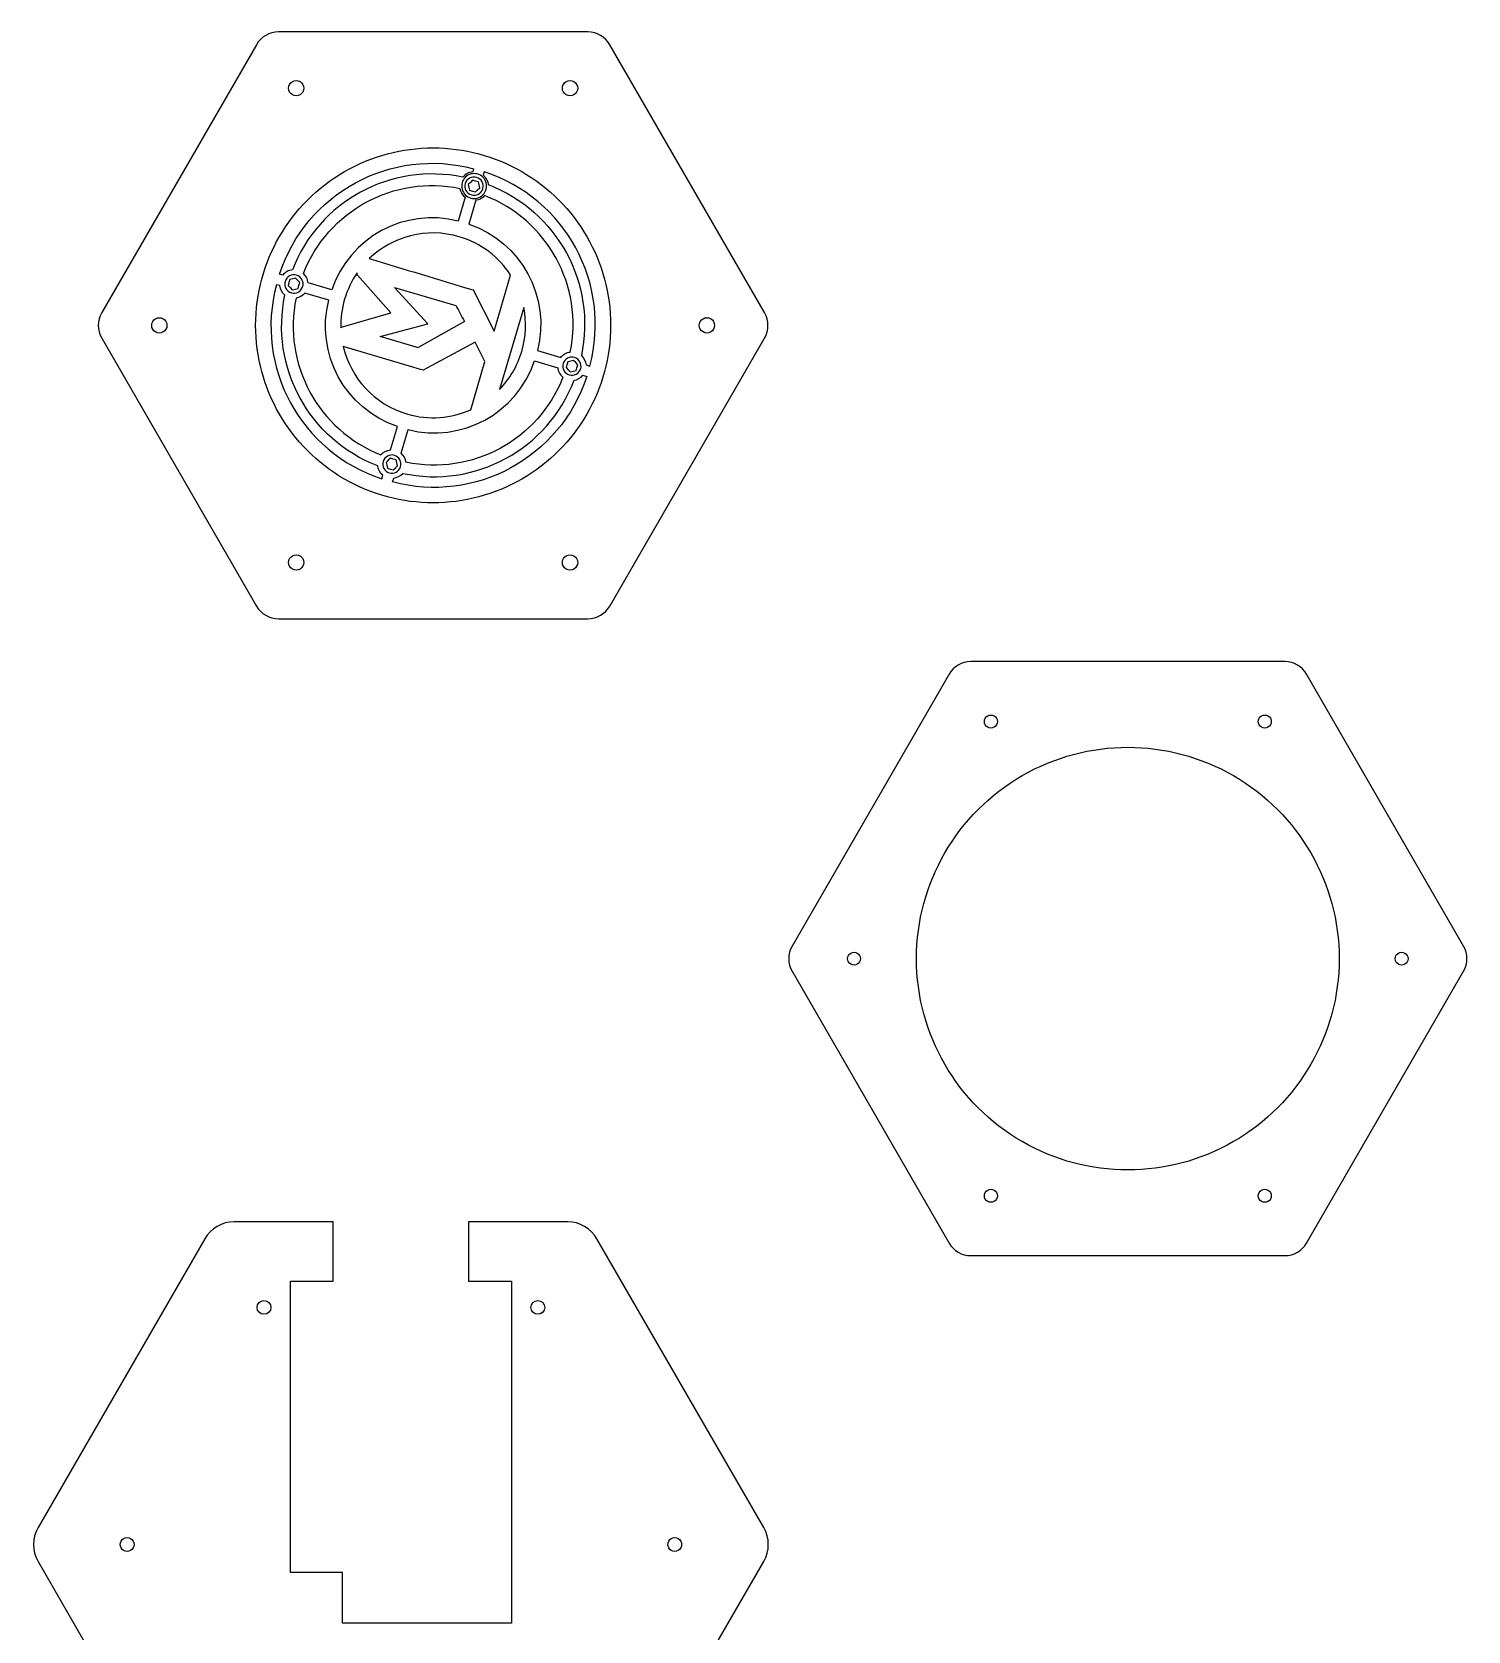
# Model space of a CAD drawing. Extents: x 0 to 264, y -3 to 282.
# Drawn here: x 87.1 to 256.6, y 93.1 to 281.9 of the extents above; entities that cross this region are included whole.
import ezdxf

# ---------------------------------------------------------------- set-up
doc = ezdxf.new("R2010")
doc.units = 0
doc.layers.add('Layer_1', color=7, linetype='CONTINUOUS')

msp = doc.modelspace()

# ---------------------------------------------------------------- linework, layer by layer
at = {"layer": 'Layer_1', "color": 7}
for p, q in [((113.576778, 280.437297), (95.308832, 248.796273)), ((173.576778, 248.796273), (155.308828, 280.437297)), ((117.373962, 275.294879), (117.373962, 275.294879)), ((149.703992, 275.294879), (149.703992, 275.294879)), ((101.208987, 247.296274), (101.208987, 247.296274)), ((113.485703, 247.296274), (113.485703, 247.296274)), ((155.308828, 214.155263), (173.576778, 245.796273)), ((165.869002, 247.296274), (165.869002, 247.296274)), ((117.373962, 219.297677), (117.373962, 219.297677)), ((149.703992, 219.297677), (149.703992, 219.297677)), ((116.174848, 212.655263), (152.710748, 212.655263)), ((116.174848, 212.655263), (116.174848, 212.655263)), ((195.367588, 206.105177), (176.830788, 173.998496)), ((256.110138, 173.998496), (237.573338, 206.105177)), ((199.536217, 200.515565), (199.536217, 200.515565)), ((231.866227, 200.515565), (231.866227, 200.515565)), ((183.371227, 172.516966), (183.371227, 172.516966)), ((191.517362, 172.516966), (191.517362, 172.516966)), ((248.031227, 172.516966), (248.031227, 172.516966)), ((237.573338, 138.928766), (256.110138, 171.035436)), ((199.536217, 144.518376), (199.536217, 144.518376)), ((231.866227, 144.518376), (231.866227, 144.518376)), ((122.635651, 141.4432), (110.945051, 141.4432)), ((122.635651, 134.4432), (122.635651, 141.4432)), ((150.326251, 141.4432), (138.635651, 141.4432)), ((138.635651, 141.4432), (138.635651, 134.4432)), ((107.480951, 139.4432), (87.790351, 105.338079)), ((173.480951, 105.338079), (153.790351, 139.4432)), ((117.585651, 100.043197), (117.585651, 134.4432)), ((117.585651, 134.4432), (122.635651, 134.4432)), ((138.635651, 134.4432), (143.685651, 134.4432)), ((143.685651, 134.4432), (143.685651, 100.043197)), ((113.653353, 131.336684), (113.653353, 131.336684)), ((145.983343, 131.336684), (145.983343, 131.336684)), ((97.488343, 103.33808), (97.488343, 103.33808)), ((162.148353, 103.33808), (162.148353, 103.33808)), ((87.790351, 101.338079), (107.480951, 67.232962)), ((153.790351, 67.232962), (173.480951, 101.338079)), ((123.758591, 100.043197), (117.585651, 100.043197)), ((123.758591, 94.043197), (123.758591, 100.043197)), ((143.685651, 100.043197), (143.685651, 94.043197)), ((140.685651, 94.043197), (123.758591, 94.043197)), ((143.685651, 94.043197), (140.685651, 94.043197))]:
    msp.add_line(p, q, dxfattribs=at)
at = {"layer": 'Layer_1', "color": 3}
for p, q in [((139.103614, 264.428951), (138.845294, 264.183655)), ((139.445234, 264.327927), (139.103614, 264.428904)), ((139.221393, 265.782046), (139.112487, 265.413876)), ((140.485533, 265.408279), (140.368919, 265.013791)), ((138.236002, 264.042019), (138.236002, 264.042019)), ((138.845294, 264.183655), (138.587032, 263.938232)), ((138.587032, 263.938232), (138.587032, 263.938232)), ((138.587032, 263.938232), (138.670286, 263.591807)), ((138.670286, 263.591807), (138.753656, 263.245488)), ((138.75368, 263.245488), (139.095288, 263.144511)), ((139.095288, 263.144464), (139.436932, 263.043487)), ((139.436932, 263.043475), (139.695263, 263.28877)), ((139.786843, 264.226926), (139.445234, 264.327904)), ((139.695263, 263.28877), (139.953525, 263.534194)), ((139.870236, 263.880572), (139.786866, 264.226926)), ((139.953525, 263.534194), (139.870271, 263.880572)), ((138.225578, 262.414163), (137.396107, 259.608814)), ((139.497483, 262.066677), (138.660246, 259.235034)), ((137.535329, 257.755158), (137.535329, 257.755158)), ((116.306281, 253.325625), (116.306281, 253.325625)), ((116.678929, 253.215436), (116.306281, 253.325625)), ((118.312102, 253.211589), (118.312102, 253.211589)), ((119.12926, 253.433494), (119.12926, 253.433494)), ((125.416261, 253.334779), (125.461386, 253.487562)), ((125.548254, 253.199555), (125.416261, 253.334779)), ((125.461479, 253.487562), (125.461619, 253.487562)), ((129.437185, 248.769487), (125.548254, 253.199555)), ((141.633561, 246.627964), (143.587875, 253.237498)), ((115.94366, 252.099416), (115.94366, 252.099416)), ((116.332236, 251.984447), (115.94366, 252.099416)), ((117.313546, 252.010659), (117.558842, 251.752327)), ((117.414535, 252.352267), (117.313558, 252.010659)), ((117.515571, 252.693888), (117.414594, 252.352267)), ((117.861925, 252.77727), (117.515571, 252.693899)), ((117.558842, 251.752327), (117.804265, 251.494066)), ((117.804265, 251.494066), (118.15069, 251.577319)), ((118.208303, 252.860559), (117.861925, 252.777305)), ((118.15069, 251.577331), (118.497009, 251.660701)), ((118.208303, 252.860559), (118.208303, 252.860559)), ((118.453727, 252.602297), (118.208303, 252.860559)), ((118.699022, 252.343977), (118.453727, 252.602297)), ((118.497009, 251.660713), (118.597986, 252.002357)), ((118.598033, 252.002357), (118.69901, 252.343977)), ((122.479525, 251.500304), (119.68474, 252.326685)), ((129.899477, 251.768465), (137.124051, 249.632259)), ((133.797981, 247.487017), (129.899477, 251.768465)), ((139.180687, 251.472494), (141.633561, 246.627964)), ((118.261648, 250.511892), (118.261648, 250.511892)), ((122.116916, 250.274094), (119.306203, 251.105175)), ((137.124051, 249.632259), (137.124121, 249.632259)), ((145.146776, 249.393447), (142.285319, 239.715277)), ((123.755057, 247.134902), (129.437185, 248.769487)), ((128.176065, 245.98586), (133.797981, 247.487017)), ((138.13106, 247.759889), (132.750138, 244.702201)), ((123.538783, 246.984672), (123.570732, 247.093112)), ((123.570709, 247.093112), (123.755057, 247.134856)), ((132.731376, 244.638956), (128.176065, 245.98586)), ((123.828737, 244.782074), (123.828737, 244.782074)), ((132.054595, 242.349862), (123.828737, 244.782074)), ((132.750138, 244.702201), (132.731365, 244.639003)), ((139.391259, 245.324086), (133.256213, 241.994565)), ((140.564123, 243.01082), (139.391259, 245.324086)), ((146.768729, 244.318453), (149.50181, 243.510343)), ((150.637091, 244.146313), (150.637091, 244.146313)), ((132.562852, 242.199574), (132.054595, 242.349862)), ((132.954856, 242.083672), (132.562852, 242.199574)), ((133.256213, 241.994565), (132.954856, 242.083648)), ((138.886489, 237.337075), (140.564123, 243.01082)), ((146.406153, 243.092232), (149.155161, 242.279411)), ((150.136401, 242.305554), (150.381728, 242.047234)), ((150.237427, 242.647209), (150.136403, 242.305554)), ((150.338421, 242.988818), (150.237432, 242.647209)), ((150.684774, 243.072211), (150.338421, 242.988841)), ((150.381728, 242.047234), (150.627153, 241.788972)), ((150.627153, 241.789007), (150.973538, 241.872261)), ((151.031193, 243.155465), (150.684774, 243.072211)), ((150.973538, 241.872296), (151.319892, 241.955666)), ((151.031193, 243.1555), (151.031193, 243.1555)), ((151.276586, 242.897238), (151.031193, 243.1555)), ((151.134984, 243.506495), (151.134984, 243.506495)), ((151.521912, 242.638919), (151.276586, 242.897238)), ((151.319892, 241.955689), (151.420881, 242.297298)), ((151.420885, 242.297298), (151.521909, 242.638919)), ((152.507595, 242.621568), (152.941976, 242.493131)), ((152.941976, 242.493131), (152.941976, 242.493131)), ((149.760562, 241.169303), (149.760562, 241.169303)), ((152.129124, 241.400081), (152.579433, 241.266945)), ((152.579433, 241.266945), (152.579433, 241.266945)), ((142.285319, 239.715277), (142.285319, 239.715277)), ((129.407405, 232.591004), (130.225426, 235.357513)), ((130.663826, 232.190908), (131.489601, 234.983757)), ((128.530908, 231.219135), (128.530908, 231.219135)), ((129.1402, 231.360772), (128.881939, 231.115336)), ((128.881939, 231.115336), (128.881939, 231.115336)), ((128.881939, 231.115336), (128.965192, 230.768959)), ((128.965192, 230.768959), (129.048563, 230.422604)), ((129.048586, 230.422604), (129.39023, 230.321627)), ((129.39852, 231.606091), (129.1402, 231.360772)), ((129.74014, 231.505067), (129.39852, 231.606044)), ((129.731838, 230.22058), (129.99017, 230.46591)), ((130.081784, 231.404043), (129.74014, 231.50502)), ((129.99017, 230.46591), (130.248432, 230.711299)), ((130.165143, 231.057723), (130.081772, 231.404043)), ((130.248432, 230.711299), (130.165178, 231.057723)), ((128.400104, 229.18421), (128.520449, 229.591244)), ((129.39023, 230.321604), (129.731838, 230.220626)), ((129.664279, 228.810501), (129.792425, 229.243794))]:
    msp.add_line(p, q, dxfattribs=at)
at = {"layer": 'Layer_1', "color": 1}
msp.add_line((137.815127, 263.748468), (137.815127, 263.748468), dxfattribs=at)
at = {"layer": 'Layer_1', "color": 7}
for points in [[(116.174848, 281.937297), (115.103053, 281.937295), (114.112675, 281.365498), (113.576778, 280.437297)], [(152.710748, 281.937297), (152.710748, 281.937297), (116.174848, 281.937297), (116.174848, 281.937297)], [(155.308828, 280.437297), (154.772929, 281.365501), (153.782546, 281.937298), (152.710748, 281.937297)], [(117.373962, 275.294879), (117.373962, 275.617792), (117.546234, 275.916176), (117.825885, 276.077633)], [(117.825885, 276.077633), (118.105536, 276.239089), (118.45008, 276.239089), (118.729731, 276.077633)], [(118.729731, 276.077633), (119.009382, 275.916176), (119.181654, 275.617792), (119.181654, 275.294879)], [(149.703992, 275.294879), (149.703992, 275.617792), (149.876264, 275.916176), (150.155915, 276.077633)], [(150.155915, 276.077633), (150.435566, 276.239089), (150.78011, 276.239089), (151.059761, 276.077633)], [(151.059761, 276.077633), (151.339412, 275.916176), (151.511684, 275.617792), (151.511684, 275.294879)], [(117.825885, 274.512125), (117.546234, 274.673582), (117.373962, 274.971966), (117.373962, 275.294879)], [(118.729731, 274.512125), (118.45008, 274.350669), (118.105536, 274.350669), (117.825885, 274.512125)], [(119.181654, 275.294879), (119.181654, 274.971966), (119.009382, 274.673582), (118.729731, 274.512125)], [(150.155915, 274.512125), (149.876264, 274.673582), (149.703992, 274.971966), (149.703992, 275.294879)], [(151.059761, 274.512125), (150.78011, 274.350669), (150.435566, 274.350669), (150.155915, 274.512125)], [(151.511684, 275.294879), (151.511684, 274.971966), (151.339412, 274.673582), (151.059761, 274.512125)], [(123.964265, 265.445676), (130.448422, 269.189306), (138.437233, 269.189306), (144.92139, 265.445676)], [(113.485703, 247.296274), (113.485703, 254.783533), (117.480108, 261.702047), (123.964265, 265.445676)], [(144.92139, 265.445676), (151.405547, 261.702047), (155.399953, 254.783533), (155.399953, 247.296274)], [(95.308832, 248.796273), (94.772933, 247.86807), (94.772933, 246.724476), (95.308832, 245.796273)], [(101.208987, 247.296274), (101.208987, 247.619187), (101.381259, 247.917571), (101.66091, 248.079028)], [(101.66091, 248.079028), (101.940561, 248.240484), (102.285105, 248.240484), (102.564756, 248.079028)], [(102.564756, 248.079028), (102.844407, 247.917571), (103.016679, 247.619187), (103.016679, 247.296274)], [(165.869002, 247.296274), (165.869002, 247.619187), (166.041274, 247.917571), (166.320925, 248.079028)], [(166.320925, 248.079028), (166.600576, 248.240484), (166.94512, 248.240484), (167.224771, 248.079028)], [(167.224771, 248.079028), (167.504422, 247.917571), (167.676694, 247.619187), (167.676694, 247.296274)], [(173.576778, 245.796273), (174.112676, 246.724476), (174.112676, 247.86807), (173.576778, 248.796273)], [(95.308832, 245.796273), (95.308832, 245.796273), (113.576778, 214.155263), (113.576778, 214.155263)], [(101.66091, 246.51352), (101.381259, 246.674977), (101.208987, 246.973361), (101.208987, 247.296274)], [(102.564756, 246.51352), (102.285105, 246.352064), (101.940561, 246.352064), (101.66091, 246.51352)], [(103.016679, 247.296274), (103.016679, 246.973361), (102.844407, 246.674977), (102.564756, 246.51352)], [(123.964265, 229.146871), (117.480108, 232.890501), (113.485703, 239.809014), (113.485703, 247.296274)], [(155.399953, 247.296274), (155.399953, 239.809014), (151.405547, 232.890501), (144.92139, 229.146871)], [(166.320925, 246.51352), (166.041274, 246.674977), (165.869002, 246.973361), (165.869002, 247.296274)], [(167.224771, 246.51352), (166.94512, 246.352064), (166.600576, 246.352064), (166.320925, 246.51352)], [(167.676694, 247.296274), (167.676694, 246.973361), (167.504422, 246.674977), (167.224771, 246.51352)], [(144.92139, 229.146871), (138.437233, 225.403241), (130.448422, 225.403241), (123.964265, 229.146871)], [(117.373962, 219.297677), (117.373962, 219.62059), (117.546234, 219.918974), (117.825885, 220.080431)], [(117.825885, 218.514923), (117.546234, 218.67638), (117.373962, 218.974764), (117.373962, 219.297677)], [(117.825885, 220.080431), (118.105536, 220.241887), (118.45008, 220.241887), (118.729731, 220.080431)], [(118.729731, 220.080431), (119.009382, 219.918974), (119.181654, 219.62059), (119.181654, 219.297677)], [(119.181654, 219.297677), (119.181654, 218.974764), (119.009382, 218.67638), (118.729731, 218.514923)], [(149.703992, 219.297677), (149.703992, 219.62059), (149.876264, 219.918974), (150.155915, 220.080431)], [(150.155915, 218.514923), (149.876264, 218.67638), (149.703992, 218.974764), (149.703992, 219.297677)], [(150.155915, 220.080431), (150.435566, 220.241887), (150.78011, 220.241887), (151.059761, 220.080431)], [(151.059761, 220.080431), (151.339412, 219.918974), (151.511684, 219.62059), (151.511684, 219.297677)], [(151.511684, 219.297677), (151.511684, 218.974764), (151.339412, 218.67638), (151.059761, 218.514923)], [(118.729731, 218.514923), (118.45008, 218.353467), (118.105536, 218.353467), (117.825885, 218.514923)], [(151.059761, 218.514923), (150.78011, 218.353467), (150.435566, 218.353467), (150.155915, 218.514923)], [(113.576778, 214.155263), (114.112675, 213.227061), (115.103053, 212.655265), (116.174848, 212.655263)], [(152.710748, 212.655263), (153.782546, 212.655261), (154.772929, 213.227058), (155.308828, 214.155263)], [(197.933668, 207.586697), (196.875072, 207.586699), (195.896888, 207.021947), (195.367588, 206.105177)], [(235.007258, 207.586697), (235.007258, 207.586697), (197.933668, 207.586697), (197.933668, 207.586697)], [(237.573338, 206.105177), (237.044038, 207.021947), (236.065854, 207.586699), (235.007258, 207.586697)], [(199.536217, 200.515565), (199.536217, 200.790384), (199.682832, 201.044328), (199.920832, 201.181738)], [(199.920832, 199.849391), (199.682832, 199.986801), (199.536217, 200.240745), (199.536217, 200.515565)], [(199.920832, 201.181738), (200.158833, 201.319148), (200.452062, 201.319148), (200.690063, 201.181738)], [(200.690063, 201.181738), (200.928064, 201.044328), (201.074679, 200.790384), (201.074679, 200.515565)], [(201.074679, 200.515565), (201.074679, 200.240745), (200.928064, 199.986801), (200.690063, 199.849391)], [(231.866227, 200.515565), (231.866227, 200.790384), (232.012842, 201.044328), (232.250842, 201.181738)], [(232.250842, 199.849391), (232.012842, 199.986801), (231.866227, 200.240745), (231.866227, 200.515565)], [(232.250842, 201.181738), (232.488843, 201.319148), (232.782072, 201.319148), (233.020073, 201.181738)], [(233.020073, 201.181738), (233.258074, 201.044328), (233.404689, 200.790384), (233.404689, 200.515565)], [(233.404689, 200.515565), (233.404689, 200.240745), (233.258074, 199.986801), (233.020073, 199.849391)], [(200.690063, 199.849391), (200.452062, 199.711982), (200.158833, 199.711982), (199.920832, 199.849391)], [(203.99391, 194.126981), (211.714425, 198.584422), (221.226491, 198.584422), (228.947006, 194.126981)], [(233.020073, 199.849391), (232.782072, 199.711982), (232.488843, 199.711982), (232.250842, 199.849391)], [(191.517362, 172.516966), (191.517362, 181.431848), (196.273395, 189.66954), (203.99391, 194.126981)], [(228.947006, 194.126981), (236.667521, 189.66954), (241.423554, 181.431848), (241.423554, 172.516966)], [(176.830788, 173.998496), (176.301486, 173.081722), (176.301486, 171.952209), (176.830788, 171.035436)], [(256.110138, 171.035436), (256.639439, 171.952209), (256.639439, 173.081722), (256.110138, 173.998496)], [(183.371227, 172.516966), (183.371227, 172.791785), (183.517842, 173.045729), (183.755842, 173.183139)], [(183.755842, 171.850792), (183.517842, 171.988202), (183.371227, 172.242146), (183.371227, 172.516966)], [(183.755842, 173.183139), (183.993843, 173.320549), (184.287072, 173.320549), (184.525073, 173.183139)], [(184.525073, 171.850792), (184.287072, 171.713383), (183.993843, 171.713383), (183.755842, 171.850792)], [(184.525073, 173.183139), (184.763074, 173.045729), (184.909689, 172.791785), (184.909689, 172.516966)], [(184.909689, 172.516966), (184.909689, 172.242146), (184.763074, 171.988202), (184.525073, 171.850792)], [(203.99391, 150.906951), (196.273395, 155.364392), (191.517362, 163.602083), (191.517362, 172.516966)], [(241.423554, 172.516966), (241.423554, 163.602083), (236.667521, 155.364392), (228.947006, 150.906951)], [(248.031227, 172.516966), (248.031227, 172.791785), (248.177842, 173.045729), (248.415842, 173.183139)], [(248.415842, 171.850792), (248.177842, 171.988202), (248.031227, 172.242146), (248.031227, 172.516966)], [(248.415842, 173.183139), (248.653843, 173.320549), (248.947072, 173.320549), (249.185073, 173.183139)], [(249.185073, 171.850792), (248.947072, 171.713383), (248.653843, 171.713383), (248.415842, 171.850792)], [(249.185073, 173.183139), (249.423074, 173.045729), (249.569689, 172.791785), (249.569689, 172.516966)], [(249.569689, 172.516966), (249.569689, 172.242146), (249.423074, 171.988202), (249.185073, 171.850792)], [(176.830788, 171.035436), (176.830788, 171.035436), (195.367588, 138.928766), (195.367588, 138.928766)], [(228.947006, 150.906951), (221.226491, 146.449509), (211.714425, 146.449509), (203.99391, 150.906951)], [(199.536217, 144.518376), (199.536217, 144.793195), (199.682832, 145.047139), (199.920832, 145.184549)], [(199.920832, 143.852202), (199.682832, 143.989612), (199.536217, 144.243556), (199.536217, 144.518376)], [(199.920832, 145.184549), (200.158833, 145.321959), (200.452062, 145.321959), (200.690063, 145.184549)], [(200.690063, 143.852202), (200.452062, 143.714793), (200.158833, 143.714793), (199.920832, 143.852202)], [(200.690063, 145.184549), (200.928064, 145.047139), (201.074679, 144.793195), (201.074679, 144.518376)], [(201.074679, 144.518376), (201.074679, 144.243556), (200.928064, 143.989612), (200.690063, 143.852202)], [(231.866227, 144.518376), (231.866227, 144.793195), (232.012842, 145.047139), (232.250842, 145.184549)], [(232.250842, 143.852202), (232.012842, 143.989612), (231.866227, 144.243556), (231.866227, 144.518376)], [(232.250842, 145.184549), (232.488843, 145.321959), (232.782072, 145.321959), (233.020073, 145.184549)], [(233.020073, 143.852202), (232.782072, 143.714793), (232.488843, 143.714793), (232.250842, 143.852202)], [(233.020073, 145.184549), (233.258074, 145.047139), (233.404689, 144.793195), (233.404689, 144.518376)], [(233.404689, 144.518376), (233.404689, 144.243556), (233.258074, 143.989612), (233.020073, 143.852202)], [(110.945051, 141.4432), (109.515991, 141.443199), (108.195481, 140.680804), (107.480951, 139.4432)], [(153.790351, 139.4432), (153.075821, 140.680804), (151.755311, 141.443199), (150.326251, 141.4432)], [(195.367588, 138.928766), (195.896888, 138.011996), (196.875072, 137.447244), (197.933668, 137.447246)], [(235.007258, 137.447246), (236.065854, 137.447244), (237.044038, 138.011996), (237.573338, 138.928766)], [(197.933668, 137.447246), (197.933668, 137.447246), (235.007258, 137.447246), (235.007258, 137.447246)], [(113.653353, 131.336684), (113.653353, 131.78807), (114.019274, 132.153991), (114.470661, 132.153991)], [(114.470661, 130.519376), (114.019274, 130.519376), (113.653353, 130.885297), (113.653353, 131.336684)], [(114.470661, 132.153991), (114.922047, 132.153991), (115.287968, 131.78807), (115.287969, 131.336684)], [(115.287969, 131.336684), (115.287968, 130.885297), (114.922047, 130.519376), (114.470661, 130.519376)], [(145.983343, 131.336684), (145.983343, 131.78807), (146.349264, 132.153991), (146.800651, 132.153991)], [(146.800651, 130.519376), (146.349264, 130.519376), (145.983343, 130.885297), (145.983343, 131.336684)], [(146.800651, 132.153991), (147.252037, 132.153991), (147.617958, 131.78807), (147.617959, 131.336684)], [(147.617959, 131.336684), (147.617958, 130.885297), (147.252037, 130.519376), (146.800651, 130.519376)], [(87.790351, 105.338079), (87.075821, 104.100475), (87.075821, 102.575683), (87.790351, 101.338079)], [(97.488343, 103.33808), (97.488343, 103.630076), (97.644121, 103.899891), (97.896997, 104.045889)], [(97.896997, 104.045889), (98.149873, 104.191887), (98.461429, 104.191887), (98.714305, 104.045889)], [(98.714305, 104.045889), (98.967181, 103.899891), (99.122959, 103.630076), (99.122959, 103.33808)], [(162.148353, 103.33808), (162.148353, 103.630076), (162.304131, 103.899891), (162.557007, 104.045889)], [(162.557007, 104.045889), (162.809883, 104.191887), (163.121439, 104.191887), (163.374315, 104.045889)], [(163.374315, 104.045889), (163.627191, 103.899891), (163.782969, 103.630076), (163.782969, 103.33808)], [(173.480951, 101.338079), (174.195481, 102.575683), (174.195481, 104.100475), (173.480951, 105.338079)], [(97.896997, 102.630271), (97.644121, 102.776269), (97.488343, 103.046084), (97.488343, 103.33808)], [(98.714305, 102.630271), (98.461429, 102.484273), (98.149873, 102.484273), (97.896997, 102.630271)], [(99.122959, 103.33808), (99.122959, 103.046084), (98.967181, 102.776269), (98.714305, 102.630271)], [(162.557007, 102.630271), (162.304131, 102.776269), (162.148353, 103.046084), (162.148353, 103.33808)], [(163.374315, 102.630271), (163.121439, 102.484273), (162.809883, 102.484273), (162.557007, 102.630271)], [(163.782969, 103.33808), (163.782969, 103.046084), (163.627191, 102.776269), (163.374315, 102.630271)]]:
    msp.add_open_spline(points, degree=3, dxfattribs=at)
at = {"layer": 'Layer_1', "color": 3}
for points in [[(116.306281, 253.325614), (119.399963, 262.914408), (129.492116, 268.400249), (139.221393, 265.782046)], [(137.956029, 264.790673), (129.486776, 266.585352), (120.929839, 261.934917), (117.828192, 253.852923)], [(119.12926, 253.433494), (122.00562, 260.825998), (129.838564, 265.081292), (137.60655, 263.469643)], [(139.112534, 265.413876), (138.659593, 265.371083), (138.240713, 265.145225), (137.956029, 264.790673)], [(139.576073, 264.770466), (139.004922, 264.939352), (138.404888, 264.61317), (138.236002, 264.042019)], [(140.304509, 263.430395), (140.473395, 264.001546), (140.147247, 264.60158), (139.576073, 264.770466)], [(140.368919, 265.013791), (140.693318, 264.734495), (140.900927, 264.339179), (140.945947, 263.912428)], [(152.941976, 242.493131), (155.560306, 252.222478), (150.074205, 262.314538), (140.485533, 265.408279)], [(137.60655, 263.469643), (137.673363, 263.054844), (137.894323, 262.676202), (138.225578, 262.414163)], [(138.236002, 264.042019), (138.067127, 263.470844), (138.393298, 262.870834), (138.964449, 262.70196)], [(138.964449, 262.70196), (139.535624, 262.533073), (140.135634, 262.859221), (140.304509, 263.430395)], [(140.525516, 262.612281), (140.259069, 262.315098), (139.893463, 262.120874), (139.497483, 262.066677)], [(150.637091, 244.146313), (152.231763, 251.925656), (147.94791, 259.762285), (140.525516, 262.612281)], [(140.945947, 263.912428), (149.077104, 260.829647), (153.759402, 252.234756), (151.945631, 243.734114)], [(137.396107, 259.608814), (131.075337, 261.223762), (124.56172, 257.683028), (122.479525, 251.500304)], [(137.535329, 257.755158), (133.651902, 258.903407), (129.63598, 257.787923), (126.902504, 255.178197)], [(138.660246, 259.235034), (144.842875, 257.152932), (148.383608, 250.639327), (146.768729, 244.318453)], [(143.587875, 253.237498), (142.22254, 255.341649), (140.128824, 256.988209), (137.535329, 257.755158)], [(126.902504, 255.178197), (131.000467, 253.960581), (135.081045, 252.684688), (139.180687, 251.472494)], [(117.828192, 253.852923), (117.376208, 253.804649), (116.959554, 253.573964), (116.678929, 253.215436)], [(118.312102, 253.211589), (117.740951, 253.38044), (117.140917, 253.054293), (116.972031, 252.483106)], [(119.040537, 251.871483), (119.209424, 252.442669), (118.883241, 253.042702), (118.312102, 253.211589)], [(119.68474, 252.326685), (119.646611, 252.7529), (119.446359, 253.149568), (119.12926, 253.433494)], [(125.461584, 253.487562), (124.82432, 252.563084), (124.319585, 251.523927), (123.983958, 250.388749)], [(115.94366, 252.099358), (113.325341, 242.370011), (118.811438, 232.277963), (128.400104, 229.18421)], [(116.942449, 250.87049), (116.602379, 251.147513), (116.38269, 251.549008), (116.332236, 251.984447)], [(116.972031, 252.483106), (116.803145, 251.911967), (117.129327, 251.311922), (117.700478, 251.143047)], [(117.700478, 251.143047), (118.271653, 250.974161), (118.871663, 251.300343), (119.040537, 251.871483)], [(127.894052, 230.697727), (119.787116, 233.796913), (115.125056, 242.382021), (116.942449, 250.87049)], [(118.261648, 250.511892), (116.63469, 242.737156), (120.888538, 234.891805), (128.285683, 232.00979)], [(119.306203, 251.105175), (119.042846, 250.786245), (118.669312, 250.574706), (118.261648, 250.511892)], [(130.225426, 235.357513), (124.04276, 237.43958), (120.502038, 243.95322), (122.116916, 250.274094)], [(123.983958, 250.388749), (123.648308, 249.253594), (123.506869, 248.107129), (123.538783, 246.984672)], [(137.124121, 249.632259), (137.46524, 248.998854), (137.8162, 248.410341), (138.13106, 247.759889)], [(144.901777, 244.203845), (145.417935, 245.94983), (145.476083, 247.722564), (145.146776, 249.393447)], [(123.828737, 244.782074), (124.703287, 241.105556), (127.466974, 237.98565), (131.350343, 236.837401)], [(142.285319, 239.715277), (143.47013, 240.938454), (144.385391, 242.457766), (144.901777, 244.203845)], [(149.50181, 243.510343), (149.779485, 243.865186), (150.19037, 244.094845), (150.637091, 244.146313)], [(151.134984, 243.506495), (150.563805, 243.67537), (149.963767, 243.349187), (149.794885, 242.778048)], [(151.945631, 243.734114), (152.266447, 243.449897), (152.469225, 243.050722), (152.507595, 242.621568)], [(131.489601, 234.983757), (137.810382, 233.368809), (144.323987, 236.909543), (146.406153, 243.092232)], [(149.155161, 242.279411), (149.205416, 241.845979), (149.423292, 241.446256), (149.760562, 241.169303)], [(149.794885, 242.778048), (149.626036, 242.206873), (149.952184, 241.606863), (150.523362, 241.437977)], [(150.523362, 241.437977), (151.094507, 241.269102), (151.694545, 241.59525), (151.863428, 242.166424)], [(151.863428, 242.166424), (152.03231, 242.737575), (151.706129, 243.337609), (151.134984, 243.506495)], [(152.579433, 241.266945), (149.48575, 231.678139), (139.393568, 226.192275), (129.664279, 228.810501)], [(130.846623, 229.819422), (139.366318, 227.971387), (147.993882, 232.656616), (151.083747, 240.806659)], [(149.760562, 241.169303), (146.882097, 233.756627), (139.021712, 229.49436), (131.235887, 231.131614)], [(151.083747, 240.806659), (151.491736, 240.869274), (151.865501, 241.080942), (152.129124, 241.400081)], [(131.350343, 236.837401), (133.943862, 236.070557), (136.596311, 236.313975), (138.886489, 237.337075)], [(128.285683, 232.00979), (128.569119, 232.340041), (128.972632, 232.55003), (129.407405, 232.591004)], [(128.520449, 229.591244), (128.175634, 229.863988), (127.950417, 230.262988), (127.894052, 230.697727)], [(128.530908, 231.219135), (128.362034, 230.647984), (128.688216, 230.047951), (129.259391, 229.879064)], [(129.870979, 231.947571), (129.299828, 232.116457), (128.699795, 231.79031), (128.530908, 231.219135)], [(129.259391, 229.879064), (129.83053, 229.71019), (130.430575, 230.036372), (130.59945, 230.607512)], [(130.59945, 230.607512), (130.768336, 231.178686), (130.442154, 231.778731), (129.870979, 231.947571)], [(131.235887, 231.131614), (131.1819, 231.542298), (130.977427, 231.920869), (130.663826, 232.190908)], [(129.792425, 229.243794), (130.201569, 229.299763), (130.578322, 229.505483), (130.846623, 229.819422)]]:
    msp.add_open_spline(points, degree=3, dxfattribs=at)
at = {"layer": 'Layer_1', "color": 1}
for points in [[(138.549427, 265.020314), (138.095041, 264.757973), (137.815127, 264.273148), (137.815127, 263.748468)], [(140.018028, 265.020314), (139.563642, 265.282654), (139.003814, 265.282654), (138.549427, 265.020314)], [(140.752329, 263.748468), (140.752329, 264.273148), (140.472415, 264.757973), (140.018028, 265.020314)], [(137.815127, 263.748468), (137.815127, 263.223787), (138.095041, 262.738962), (138.549427, 262.476622)], [(138.549427, 262.476622), (139.003814, 262.214282), (139.563642, 262.214282), (140.018028, 262.476622)], [(140.018028, 262.476622), (140.472415, 262.738962), (140.752329, 263.223787), (140.752329, 263.748468)]]:
    msp.add_open_spline(points, degree=3, dxfattribs=at)

doc.saveas('drawing.dxf')
